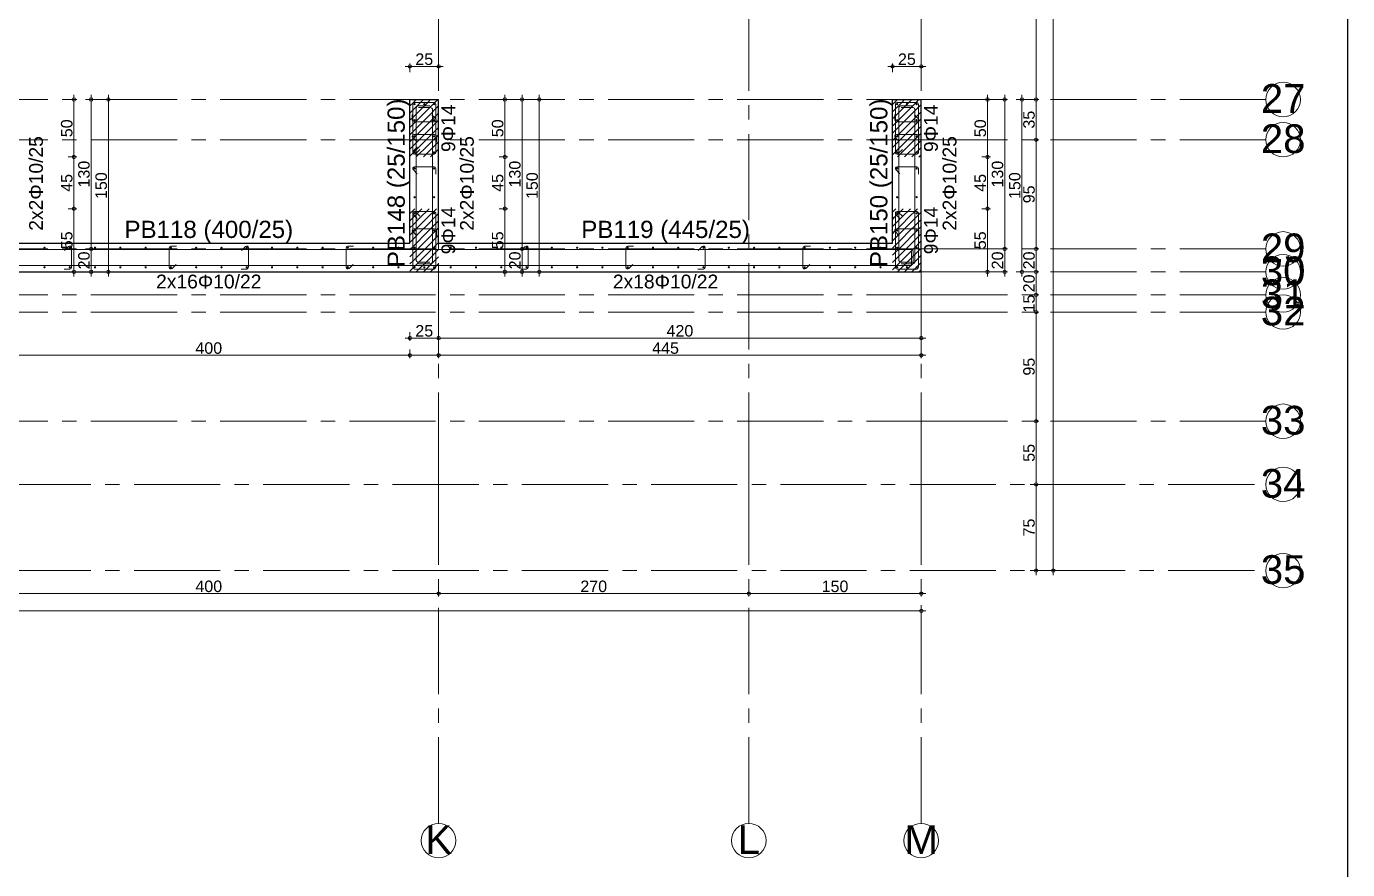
# Model space of a CAD drawing. Header units: millimetres. Extents: x 2232 to 85269, y -3593 to 5869.
# Drawn here: x 19097 to 20247, y 2965 to 3699 of the extents above; entities that cross this region are included whole.
import ezdxf

# ---------------------------------------------------------------- set-up
doc = ezdxf.new("R2010")
doc.units = ezdxf.units.MM
doc.linetypes.add('CENTER2', pattern=[112.5, 75, -12.5, 12.5, -12.5])
doc.linetypes.add('DASHDOT2', pattern=[12.7, 6.35, -3.175, 0, -3.175])
doc.layers.add('aks', color=251, linetype='DASHDOT2', lineweight=35)
for name, color, linetype in [('Donatı Yazısı', 7, 'Continuous'), ('Donatı Çizgisi', 7, 'Continuous'), ('Kolon', 7, 'Continuous'), ('Ölçülendirme', 7, 'Continuous')]:
    doc.layers.add(name, color=color, linetype=linetype)
doc.styles.add('arial_1_18', font='arial.ttf', dxfattribs={"height": 0.2})

# ---------------------------------------------------------------- blocks, each defined once
blk = doc.blocks.new('IDE912Entity7136')
at = {"layer": 'aks', "color": 250, "linetype": 'CENTER2', "lineweight": 5}
blk.add_lwpolyline([(144.4, 280), (4054.4, 280)], dxfattribs=at)
at = {"layer": 'aks', "color": 30, "linetype": 'Continuous', "lineweight": 5}
blk.add_circle((4069.4, 280), 15, dxfattribs=at)
at = {"layer": 'aks', "color": 1, "linetype": 'Continuous', "lineweight": 5, "style": 'arial_1_18'}
blk.add_text('35', height=25, dxfattribs=at).set_placement((4050, 268.4))
blk = doc.blocks.new('IDE912Entity7137')
at = {"layer": 'aks', "color": 250, "linetype": 'CENTER2', "lineweight": 5}
blk.add_lwpolyline([(144.4, 355), (4054.4, 355)], dxfattribs=at)
at = {"layer": 'aks', "color": 30, "linetype": 'Continuous', "lineweight": 5}
blk.add_circle((4069.4, 355), 15, dxfattribs=at)
at = {"layer": 'aks', "color": 1, "linetype": 'Continuous', "lineweight": 5, "style": 'arial_1_18'}
blk.add_text('34', height=25, dxfattribs=at).set_placement((4050, 343.4))
blk = doc.blocks.new('IDE912Entity7138')
at = {"layer": 'aks', "color": 250, "linetype": 'CENTER2', "lineweight": 5}
for points in [[(444.4, 410), (3754.4, 410)], [(3754.4, 410), (4054.4, 410)]]:
    blk.add_lwpolyline(points, dxfattribs=at)
at = {"layer": 'aks', "color": 30, "linetype": 'Continuous', "lineweight": 5}
blk.add_circle((4069.4, 410), 15, dxfattribs=at)
at = {"layer": 'aks', "color": 1, "linetype": 'Continuous', "lineweight": 5, "style": 'arial_1_18'}
blk.add_text('33', height=25, dxfattribs=at).set_placement((4050, 398.4))
blk = doc.blocks.new('IDE912Entity7139')
at = {"layer": 'aks', "color": 250, "linetype": 'CENTER2', "lineweight": 5}
for points in [[(444.4, 505), (3754.4, 505)], [(3754.4, 505), (4054.4, 505)]]:
    blk.add_lwpolyline(points, dxfattribs=at)
at = {"layer": 'aks', "color": 30, "linetype": 'Continuous', "lineweight": 5}
blk.add_circle((4069.4, 505), 15, dxfattribs=at)
at = {"layer": 'aks', "color": 1, "linetype": 'Continuous', "lineweight": 5, "style": 'arial_1_18'}
blk.add_text('32', height=25, dxfattribs=at).set_placement((4050, 493.4))
blk = doc.blocks.new('IDE912Entity7140')
at = {"layer": 'aks', "color": 250, "linetype": 'CENTER2', "lineweight": 5}
for points in [[(444.4, 655), (3754.4, 655)], [(3754.4, 655), (4054.4, 655)]]:
    blk.add_lwpolyline(points, dxfattribs=at)
at = {"layer": 'aks', "color": 30, "linetype": 'Continuous', "lineweight": 5}
blk.add_circle((4069.4, 655), 15, dxfattribs=at)
at = {"layer": 'aks', "color": 1, "linetype": 'Continuous', "lineweight": 5, "style": 'arial_1_18'}
blk.add_text('28', height=25, dxfattribs=at).set_placement((4050, 643.4))
blk = doc.blocks.new('IDE912Entity7141')
at = {"layer": 'aks', "color": 250, "linetype": 'CENTER2', "lineweight": 5}
for points in [[(444.4, 520), (3754.4, 520)], [(3754.4, 520), (4054.4, 520)]]:
    blk.add_lwpolyline(points, dxfattribs=at)
at = {"layer": 'aks', "color": 30, "linetype": 'Continuous', "lineweight": 5}
blk.add_circle((4069.4, 520), 15, dxfattribs=at)
at = {"layer": 'aks', "color": 1, "linetype": 'Continuous', "lineweight": 5, "style": 'arial_1_18'}
blk.add_text('31', height=25, dxfattribs=at).set_placement((4050, 508.4))
blk = doc.blocks.new('IDE912Entity7142')
at = {"layer": 'aks', "color": 250, "linetype": 'CENTER2', "lineweight": 5}
for points in [[(444.4, 560), (3754.4, 560)], [(3754.4, 560), (4054.4, 560)]]:
    blk.add_lwpolyline(points, dxfattribs=at)
at = {"layer": 'aks', "color": 30, "linetype": 'Continuous', "lineweight": 5}
blk.add_circle((4069.4, 560), 15, dxfattribs=at)
at = {"layer": 'aks', "color": 1, "linetype": 'Continuous', "lineweight": 5, "style": 'arial_1_18'}
blk.add_text('29', height=25, dxfattribs=at).set_placement((4050, 548.4))
blk = doc.blocks.new('IDE912Entity7143')
at = {"layer": 'aks', "color": 250, "linetype": 'CENTER2', "lineweight": 5}
for points in [[(444.4, 540), (3754.4, 540)], [(3754.4, 540), (4054.4, 540)]]:
    blk.add_lwpolyline(points, dxfattribs=at)
at = {"layer": 'aks', "color": 30, "linetype": 'Continuous', "lineweight": 5}
blk.add_circle((4069.4, 540), 15, dxfattribs=at)
at = {"layer": 'aks', "color": 1, "linetype": 'Continuous', "lineweight": 5, "style": 'arial_1_18'}
blk.add_text('30', height=25, dxfattribs=at).set_placement((4050, 528.4))
blk = doc.blocks.new('IDE912Entity7144')
at = {"layer": 'aks', "color": 250, "linetype": 'CENTER2', "lineweight": 5}
for points in [[(444.4, 690), (3754.4, 690)], [(3754.4, 690), (4054.4, 690)]]:
    blk.add_lwpolyline(points, dxfattribs=at)
at = {"layer": 'aks', "color": 30, "linetype": 'Continuous', "lineweight": 5}
blk.add_circle((4069.4, 690), 15, dxfattribs=at)
at = {"layer": 'aks', "color": 1, "linetype": 'Continuous', "lineweight": 5, "style": 'arial_1_18'}
blk.add_text('27', height=25, dxfattribs=at).set_placement((4050, 678.4))
blk = doc.blocks.new('IDE912Entity7164')
at = {"layer": 'aks', "color": 250, "linetype": 'CENTER2', "lineweight": 5}
for points in [[(3334.4, 360), (3334.4, 2530)], [(3334.4, 60), (3334.4, 360)]]:
    blk.add_lwpolyline(points, dxfattribs=at)
at = {"layer": 'aks', "color": 30, "linetype": 'Continuous', "lineweight": 5}
blk.add_circle((3334.4, 45), 15, dxfattribs=at)
at = {"layer": 'aks', "color": 1, "linetype": 'Continuous', "lineweight": 5, "style": 'arial_1_18'}
blk.add_text('K', height=25, dxfattribs=at).set_placement((3322.8, 33.4))
blk = doc.blocks.new('IDE912Entity7165')
at = {"layer": 'aks', "color": 250, "linetype": 'CENTER2', "lineweight": 5}
for points in [[(3754.4, 360), (3754.4, 2530)], [(3754.4, 60), (3754.4, 360)]]:
    blk.add_lwpolyline(points, dxfattribs=at)
at = {"layer": 'aks', "color": 30, "linetype": 'Continuous', "lineweight": 5}
blk.add_circle((3754.4, 45), 15, dxfattribs=at)
at = {"layer": 'aks', "color": 1, "linetype": 'Continuous', "lineweight": 5, "style": 'arial_1_18'}
blk.add_text('M', height=25, dxfattribs=at).set_placement((3739.9, 33.4))
blk = doc.blocks.new('IDE912Entity7166')
at = {"layer": 'aks', "color": 250, "linetype": 'CENTER2', "lineweight": 5}
for points in [[(3604.4, 360), (3604.4, 2530)], [(3604.4, 60), (3604.4, 360)]]:
    blk.add_lwpolyline(points, dxfattribs=at)
at = {"layer": 'aks', "color": 30, "linetype": 'Continuous', "lineweight": 5}
blk.add_circle((3604.4, 45), 15, dxfattribs=at)
at = {"layer": 'aks', "color": 1, "linetype": 'Continuous', "lineweight": 5, "style": 'arial_1_18'}
blk.add_text('L', height=25, dxfattribs=at).set_placement((3594.7, 33.4))
blk = doc.blocks.new('IDE912Entity7170')
at = {"layer": 'Ölçülendirme', "color": 5, "linetype": 'Continuous', "lineweight": 5}
for points in [[(3854.4, 276), (3854.4, 2614)], [(3869.4, 276), (3869.4, 2614)], [(3849.4, 690), (3856.9, 690)], [(3849.4, 655), (3856.9, 655)], [(3849.4, 560), (3856.9, 560)], [(3849.4, 540), (3856.9, 540)], [(3849.4, 520), (3856.9, 520)], [(3849.4, 505), (3856.9, 505)], [(3849.4, 410), (3856.9, 410)], [(3849.4, 355), (3856.9, 355)], [(3849.4, 280), (3856.9, 280)], [(3864.4, 280), (3871.9, 280)]]:
    blk.add_lwpolyline(points, dxfattribs=at)
for centre in [(3854.4, 690), (3854.4, 655), (3854.4, 560), (3854.4, 540), (3854.4, 520), (3854.4, 505), (3854.4, 410), (3854.4, 355), (3854.4, 280), (3869.4, 280)]:
    blk.add_circle(centre, 1.5, dxfattribs=at)
at = {"layer": 'Ölçülendirme', "color": 5, "linetype": 'Continuous', "lineweight": 5, "style": 'arial_1_18'}
for s, p in [('35', (3853.2, 664.7)), ('95', (3853.2, 599.7)), ('20', (3853.2, 542.2)), ('20', (3853.2, 522.2)), ('15', (3853.2, 504.7)), ('95', (3853.2, 449.7)), ('55', (3853.2, 374.7)), ('75', (3853.2, 309.7))]:
    blk.add_text(s, height=10, rotation=90, dxfattribs=at).set_placement(p)

msp = doc.modelspace()

# ---------------------------------------------------------------- hatches: boundary and pattern name
at = {"layer": 'Donatı Çizgisi', "linetype": 'Continuous', "lineweight": 5}
h = msp.add_hatch(color=5, dxfattribs=at)
edge = h.paths.add_edge_path(flags=0)
edge.add_arc((19434.7, 3631.7), 1, 0, 360)
h = msp.add_hatch(color=5, dxfattribs=at)
edge = h.paths.add_edge_path(flags=0)
edge.add_arc((19443.2, 3631.7), 1, 0, 360)
h = msp.add_hatch(color=5, dxfattribs=at)
edge = h.paths.add_edge_path(flags=0)
edge.add_arc((19451.7, 3631.7), 1, 0, 360)
h = msp.add_hatch(color=5, dxfattribs=at)
edge = h.paths.add_edge_path(flags=0)
edge.add_arc((19854.7, 3631.7), 1, 0, 360)
h = msp.add_hatch(color=5, dxfattribs=at)
edge = h.paths.add_edge_path(flags=0)
edge.add_arc((19863.2, 3631.7), 1, 0, 360)
h = msp.add_hatch(color=5, dxfattribs=at)
edge = h.paths.add_edge_path(flags=0)
edge.add_arc((19871.7, 3631.7), 1, 0, 360)
h = msp.add_hatch(color=5, dxfattribs=at)
edge = h.paths.add_edge_path(flags=0)
edge.add_arc((19434.7, 3617.7), 1, 0, 360)
h = msp.add_hatch(color=5, dxfattribs=at)
edge = h.paths.add_edge_path(flags=0)
edge.add_arc((19451.7, 3617.7), 1, 0, 360)
h = msp.add_hatch(color=5, dxfattribs=at)
edge = h.paths.add_edge_path(flags=0)
edge.add_arc((19854.7, 3617.7), 1, 0, 360)
h = msp.add_hatch(color=5, dxfattribs=at)
edge = h.paths.add_edge_path(flags=0)
edge.add_arc((19871.7, 3617.7), 1, 0, 360)
h = msp.add_hatch(color=5, dxfattribs=at)
edge = h.paths.add_edge_path(flags=0)
edge.add_arc((19434.7, 3603.7), 1, 0, 360)
h = msp.add_hatch(color=5, dxfattribs=at)
edge = h.paths.add_edge_path(flags=0)
edge.add_arc((19451.7, 3603.7), 1, 0, 360)
h = msp.add_hatch(color=5, dxfattribs=at)
edge = h.paths.add_edge_path(flags=0)
edge.add_arc((19854.7, 3603.7), 1, 0, 360)
h = msp.add_hatch(color=5, dxfattribs=at)
edge = h.paths.add_edge_path(flags=0)
edge.add_arc((19871.7, 3603.7), 1, 0, 360)
h = msp.add_hatch(color=5, dxfattribs=at)
edge = h.paths.add_edge_path(flags=0)
edge.add_arc((19434.7, 3589.7), 1, 0, 360)
h = msp.add_hatch(color=5, dxfattribs=at)
edge = h.paths.add_edge_path(flags=0)
edge.add_arc((19451.7, 3589.7), 1, 0, 360)
h = msp.add_hatch(color=5, dxfattribs=at)
edge = h.paths.add_edge_path(flags=0)
edge.add_arc((19854.7, 3589.7), 1, 0, 360)
h = msp.add_hatch(color=5, dxfattribs=at)
edge = h.paths.add_edge_path(flags=0)
edge.add_arc((19871.7, 3589.7), 1, 0, 360)
h = msp.add_hatch(color=5, dxfattribs=at)
edge = h.paths.add_edge_path(flags=0)
edge.add_arc((19434.7, 3575.7), 1, 0, 360)
h = msp.add_hatch(color=5, dxfattribs=at)
edge = h.paths.add_edge_path(flags=0)
edge.add_arc((19451.7, 3575.7), 1, 0, 360)
h = msp.add_hatch(color=5, dxfattribs=at)
edge = h.paths.add_edge_path(flags=0)
edge.add_arc((19854.7, 3575.7), 1, 0, 360)
h = msp.add_hatch(color=5, dxfattribs=at)
edge = h.paths.add_edge_path(flags=0)
edge.add_arc((19871.7, 3575.7), 1, 0, 360)
h = msp.add_hatch(color=5, dxfattribs=at)
edge = h.paths.add_edge_path(flags=0)
edge.add_arc((19434.7, 3550.7), 1, 0, 360)
h = msp.add_hatch(color=5, dxfattribs=at)
edge = h.paths.add_edge_path(flags=0)
edge.add_arc((19451.7, 3550.7), 1, 0, 360)
h = msp.add_hatch(color=5, dxfattribs=at)
edge = h.paths.add_edge_path(flags=0)
edge.add_arc((19854.7, 3550.7), 1, 0, 360)
h = msp.add_hatch(color=5, dxfattribs=at)
edge = h.paths.add_edge_path(flags=0)
edge.add_arc((19871.7, 3550.7), 1, 0, 360)
h = msp.add_hatch(color=5, dxfattribs=at)
edge = h.paths.add_edge_path(flags=0)
edge.add_arc((19434.7, 3536.7), 1, 0, 360)
h = msp.add_hatch(color=5, dxfattribs=at)
edge = h.paths.add_edge_path(flags=0)
edge.add_arc((19451.7, 3536.7), 1, 0, 360)
h = msp.add_hatch(color=5, dxfattribs=at)
edge = h.paths.add_edge_path(flags=0)
edge.add_arc((19854.7, 3536.7), 1, 0, 360)
h = msp.add_hatch(color=5, dxfattribs=at)
edge = h.paths.add_edge_path(flags=0)
edge.add_arc((19871.7, 3536.7), 1, 0, 360)
h = msp.add_hatch(color=5, dxfattribs=at)
edge = h.paths.add_edge_path(flags=0)
edge.add_arc((19434.7, 3521.7), 1, 0, 360)
h = msp.add_hatch(color=5, dxfattribs=at)
edge = h.paths.add_edge_path(flags=0)
edge.add_arc((19451.7, 3521.7), 1, 0, 360)
h = msp.add_hatch(color=5, dxfattribs=at)
edge = h.paths.add_edge_path(flags=0)
edge.add_arc((19854.7, 3521.7), 1, 0, 360)
h = msp.add_hatch(color=5, dxfattribs=at)
edge = h.paths.add_edge_path(flags=0)
edge.add_arc((19871.7, 3521.7), 1, 0, 360)
h = msp.add_hatch(color=5, dxfattribs=at)
edge = h.paths.add_edge_path(flags=0)
edge.add_arc((19112.7, 3506.7), 1, 0, 360)
h = msp.add_hatch(color=5, dxfattribs=at)
edge = h.paths.add_edge_path(flags=0)
edge.add_arc((19134.7, 3506.7), 1, 0, 360)
h = msp.add_hatch(color=5, dxfattribs=at)
edge = h.paths.add_edge_path(flags=0)
edge.add_arc((19156.7, 3506.7), 1, 0, 360)
h = msp.add_hatch(color=5, dxfattribs=at)
edge = h.paths.add_edge_path(flags=0)
edge.add_arc((19178.7, 3506.7), 1, 0, 360)
h = msp.add_hatch(color=5, dxfattribs=at)
edge = h.paths.add_edge_path(flags=0)
edge.add_arc((19200.7, 3506.7), 1, 0, 360)
h = msp.add_hatch(color=5, dxfattribs=at)
edge = h.paths.add_edge_path(flags=0)
edge.add_arc((19222.7, 3506.7), 1, 0, 360)
h = msp.add_hatch(color=5, dxfattribs=at)
edge = h.paths.add_edge_path(flags=0)
edge.add_arc((19244.7, 3506.7), 1, 0, 360)
h = msp.add_hatch(color=5, dxfattribs=at)
edge = h.paths.add_edge_path(flags=0)
edge.add_arc((19266.7, 3506.7), 1, 0, 360)
h = msp.add_hatch(color=5, dxfattribs=at)
edge = h.paths.add_edge_path(flags=0)
edge.add_arc((19288.7, 3506.7), 1, 0, 360)
h = msp.add_hatch(color=5, dxfattribs=at)
edge = h.paths.add_edge_path(flags=0)
edge.add_arc((19310.7, 3506.7), 1, 0, 360)
h = msp.add_hatch(color=5, dxfattribs=at)
edge = h.paths.add_edge_path(flags=0)
edge.add_arc((19332.7, 3506.7), 1, 0, 360)
h = msp.add_hatch(color=5, dxfattribs=at)
edge = h.paths.add_edge_path(flags=0)
edge.add_arc((19354.7, 3506.7), 1, 0, 360)
h = msp.add_hatch(color=5, dxfattribs=at)
edge = h.paths.add_edge_path(flags=0)
edge.add_arc((19376.7, 3506.7), 1, 0, 360)
h = msp.add_hatch(color=5, dxfattribs=at)
edge = h.paths.add_edge_path(flags=0)
edge.add_arc((19398.7, 3506.7), 1, 0, 360)
h = msp.add_hatch(color=5, dxfattribs=at)
edge = h.paths.add_edge_path(flags=0)
edge.add_arc((19420.7, 3506.7), 1, 0, 360)
h = msp.add_hatch(color=5, dxfattribs=at)
edge = h.paths.add_edge_path(flags=0)
edge.add_arc((19434.7, 3506.7), 1, 0, 360)
h = msp.add_hatch(color=5, dxfattribs=at)
edge = h.paths.add_edge_path(flags=0)
edge.add_arc((19451.7, 3506.7), 1, 0, 360)
h = msp.add_hatch(color=5, dxfattribs=at)
edge = h.paths.add_edge_path(flags=0)
edge.add_arc((19466.2, 3506.7), 1, 0, 360)
h = msp.add_hatch(color=5, dxfattribs=at)
edge = h.paths.add_edge_path(flags=0)
edge.add_arc((19488.2, 3506.7), 1, 0, 360)
h = msp.add_hatch(color=5, dxfattribs=at)
edge = h.paths.add_edge_path(flags=0)
edge.add_arc((19510.2, 3506.7), 1, 0, 360)
h = msp.add_hatch(color=5, dxfattribs=at)
edge = h.paths.add_edge_path(flags=0)
edge.add_arc((19532.2, 3506.7), 1, 0, 360)
h = msp.add_hatch(color=5, dxfattribs=at)
edge = h.paths.add_edge_path(flags=0)
edge.add_arc((19554.2, 3506.7), 1, 0, 360)
h = msp.add_hatch(color=5, dxfattribs=at)
edge = h.paths.add_edge_path(flags=0)
edge.add_arc((19576.2, 3506.7), 1, 0, 360)
h = msp.add_hatch(color=5, dxfattribs=at)
edge = h.paths.add_edge_path(flags=0)
edge.add_arc((19598.2, 3506.7), 1, 0, 360)
h = msp.add_hatch(color=5, dxfattribs=at)
edge = h.paths.add_edge_path(flags=0)
edge.add_arc((19620.2, 3506.7), 1, 0, 360)
h = msp.add_hatch(color=5, dxfattribs=at)
edge = h.paths.add_edge_path(flags=0)
edge.add_arc((19642.2, 3506.7), 1, 0, 360)
h = msp.add_hatch(color=5, dxfattribs=at)
edge = h.paths.add_edge_path(flags=0)
edge.add_arc((19664.2, 3506.7), 1, 0, 360)
h = msp.add_hatch(color=5, dxfattribs=at)
edge = h.paths.add_edge_path(flags=0)
edge.add_arc((19686.2, 3506.7), 1, 0, 360)
h = msp.add_hatch(color=5, dxfattribs=at)
edge = h.paths.add_edge_path(flags=0)
edge.add_arc((19708.2, 3506.7), 1, 0, 360)
h = msp.add_hatch(color=5, dxfattribs=at)
edge = h.paths.add_edge_path(flags=0)
edge.add_arc((19730.2, 3506.7), 1, 0, 360)
h = msp.add_hatch(color=5, dxfattribs=at)
edge = h.paths.add_edge_path(flags=0)
edge.add_arc((19752.2, 3506.7), 1, 0, 360)
h = msp.add_hatch(color=5, dxfattribs=at)
edge = h.paths.add_edge_path(flags=0)
edge.add_arc((19774.2, 3506.7), 1, 0, 360)
h = msp.add_hatch(color=5, dxfattribs=at)
edge = h.paths.add_edge_path(flags=0)
edge.add_arc((19796.2, 3506.7), 1, 0, 360)
h = msp.add_hatch(color=5, dxfattribs=at)
edge = h.paths.add_edge_path(flags=0)
edge.add_arc((19818.2, 3506.7), 1, 0, 360)
h = msp.add_hatch(color=5, dxfattribs=at)
edge = h.paths.add_edge_path(flags=0)
edge.add_arc((19840.2, 3506.7), 1, 0, 360)
h = msp.add_hatch(color=5, dxfattribs=at)
edge = h.paths.add_edge_path(flags=0)
edge.add_arc((19854.7, 3506.7), 1, 0, 360)
h = msp.add_hatch(color=5, dxfattribs=at)
edge = h.paths.add_edge_path(flags=0)
edge.add_arc((19871.7, 3506.7), 1, 0, 360)
h = msp.add_hatch(color=5, dxfattribs=at)
edge = h.paths.add_edge_path(flags=0)
edge.add_arc((19112.7, 3489.7), 1, 0, 360)
h = msp.add_hatch(color=5, dxfattribs=at)
edge = h.paths.add_edge_path(flags=0)
edge.add_arc((19134.7, 3489.7), 1, 0, 360)
h = msp.add_hatch(color=5, dxfattribs=at)
edge = h.paths.add_edge_path(flags=0)
edge.add_arc((19156.7, 3489.7), 1, 0, 360)
h = msp.add_hatch(color=5, dxfattribs=at)
edge = h.paths.add_edge_path(flags=0)
edge.add_arc((19178.7, 3489.7), 1, 0, 360)
h = msp.add_hatch(color=5, dxfattribs=at)
edge = h.paths.add_edge_path(flags=0)
edge.add_arc((19200.7, 3489.7), 1, 0, 360)
h = msp.add_hatch(color=5, dxfattribs=at)
edge = h.paths.add_edge_path(flags=0)
edge.add_arc((19222.7, 3489.7), 1, 0, 360)
h = msp.add_hatch(color=5, dxfattribs=at)
edge = h.paths.add_edge_path(flags=0)
edge.add_arc((19244.7, 3489.7), 1, 0, 360)
h = msp.add_hatch(color=5, dxfattribs=at)
edge = h.paths.add_edge_path(flags=0)
edge.add_arc((19266.7, 3489.7), 1, 0, 360)
h = msp.add_hatch(color=5, dxfattribs=at)
edge = h.paths.add_edge_path(flags=0)
edge.add_arc((19288.7, 3489.7), 1, 0, 360)
h = msp.add_hatch(color=5, dxfattribs=at)
edge = h.paths.add_edge_path(flags=0)
edge.add_arc((19310.7, 3489.7), 1, 0, 360)
h = msp.add_hatch(color=5, dxfattribs=at)
edge = h.paths.add_edge_path(flags=0)
edge.add_arc((19332.7, 3489.7), 1, 0, 360)
h = msp.add_hatch(color=5, dxfattribs=at)
edge = h.paths.add_edge_path(flags=0)
edge.add_arc((19354.7, 3489.7), 1, 0, 360)
h = msp.add_hatch(color=5, dxfattribs=at)
edge = h.paths.add_edge_path(flags=0)
edge.add_arc((19376.7, 3489.7), 1, 0, 360)
h = msp.add_hatch(color=5, dxfattribs=at)
edge = h.paths.add_edge_path(flags=0)
edge.add_arc((19398.7, 3489.7), 1, 0, 360)
h = msp.add_hatch(color=5, dxfattribs=at)
edge = h.paths.add_edge_path(flags=0)
edge.add_arc((19420.7, 3489.7), 1, 0, 360)
h = msp.add_hatch(color=5, dxfattribs=at)
edge = h.paths.add_edge_path(flags=0)
edge.add_arc((19434.7, 3489.7), 1, 0, 360)
h = msp.add_hatch(color=5, dxfattribs=at)
edge = h.paths.add_edge_path(flags=0)
edge.add_arc((19443.2, 3489.7), 1, 0, 360)
h = msp.add_hatch(color=5, dxfattribs=at)
edge = h.paths.add_edge_path(flags=0)
edge.add_arc((19451.7, 3489.7), 1, 0, 360)
h = msp.add_hatch(color=5, dxfattribs=at)
edge = h.paths.add_edge_path(flags=0)
edge.add_arc((19466.2, 3489.7), 1, 0, 360)
h = msp.add_hatch(color=5, dxfattribs=at)
edge = h.paths.add_edge_path(flags=0)
edge.add_arc((19488.2, 3489.7), 1, 0, 360)
h = msp.add_hatch(color=5, dxfattribs=at)
edge = h.paths.add_edge_path(flags=0)
edge.add_arc((19510.2, 3489.7), 1, 0, 360)
h = msp.add_hatch(color=5, dxfattribs=at)
edge = h.paths.add_edge_path(flags=0)
edge.add_arc((19532.2, 3489.7), 1, 0, 360)
h = msp.add_hatch(color=5, dxfattribs=at)
edge = h.paths.add_edge_path(flags=0)
edge.add_arc((19554.2, 3489.7), 1, 0, 360)
h = msp.add_hatch(color=5, dxfattribs=at)
edge = h.paths.add_edge_path(flags=0)
edge.add_arc((19576.2, 3489.7), 1, 0, 360)
h = msp.add_hatch(color=5, dxfattribs=at)
edge = h.paths.add_edge_path(flags=0)
edge.add_arc((19598.2, 3489.7), 1, 0, 360)
h = msp.add_hatch(color=5, dxfattribs=at)
edge = h.paths.add_edge_path(flags=0)
edge.add_arc((19620.2, 3489.7), 1, 0, 360)
h = msp.add_hatch(color=5, dxfattribs=at)
edge = h.paths.add_edge_path(flags=0)
edge.add_arc((19642.2, 3489.7), 1, 0, 360)
h = msp.add_hatch(color=5, dxfattribs=at)
edge = h.paths.add_edge_path(flags=0)
edge.add_arc((19664.2, 3489.7), 1, 0, 360)
h = msp.add_hatch(color=5, dxfattribs=at)
edge = h.paths.add_edge_path(flags=0)
edge.add_arc((19686.2, 3489.7), 1, 0, 360)
h = msp.add_hatch(color=5, dxfattribs=at)
edge = h.paths.add_edge_path(flags=0)
edge.add_arc((19708.2, 3489.7), 1, 0, 360)
h = msp.add_hatch(color=5, dxfattribs=at)
edge = h.paths.add_edge_path(flags=0)
edge.add_arc((19730.2, 3489.7), 1, 0, 360)
h = msp.add_hatch(color=5, dxfattribs=at)
edge = h.paths.add_edge_path(flags=0)
edge.add_arc((19752.2, 3489.7), 1, 0, 360)
h = msp.add_hatch(color=5, dxfattribs=at)
edge = h.paths.add_edge_path(flags=0)
edge.add_arc((19774.2, 3489.7), 1, 0, 360)
h = msp.add_hatch(color=5, dxfattribs=at)
edge = h.paths.add_edge_path(flags=0)
edge.add_arc((19796.2, 3489.7), 1, 0, 360)
h = msp.add_hatch(color=5, dxfattribs=at)
edge = h.paths.add_edge_path(flags=0)
edge.add_arc((19818.2, 3489.7), 1, 0, 360)
h = msp.add_hatch(color=5, dxfattribs=at)
edge = h.paths.add_edge_path(flags=0)
edge.add_arc((19840.2, 3489.7), 1, 0, 360)
h = msp.add_hatch(color=5, dxfattribs=at)
edge = h.paths.add_edge_path(flags=0)
edge.add_arc((19854.7, 3489.7), 1, 0, 360)
h = msp.add_hatch(color=5, dxfattribs=at)
edge = h.paths.add_edge_path(flags=0)
edge.add_arc((19863.2, 3489.7), 1, 0, 360)
h = msp.add_hatch(color=5, dxfattribs=at)
edge = h.paths.add_edge_path(flags=0)
edge.add_arc((19871.7, 3489.7), 1, 0, 360)

# ---------------------------------------------------------------- linework, layer by layer
msp.add_line((20246.7, 5868.7), (20246.7, 1368.7))
at = {"layer": 'Donatı Çizgisi', "color": 5, "linetype": 'Continuous', "lineweight": 5}
for points in [[(19434.7, 3633.2), (19451.7, 3633.2)], [(19854.7, 3633.2), (19871.7, 3633.2)], [(19433.2, 3589.7), (19433.2, 3631.7)], [(19453.2, 3631.7), (19453.2, 3589.7)], [(19853.2, 3589.7), (19853.2, 3631.7)], [(19873.2, 3631.7), (19873.2, 3589.7)], [(19433.6, 3590.8), (19437.1, 3594.3)], [(19451.7, 3588.2), (19434.7, 3588.2)], [(19439.3, 3592.2), (19435.7, 3588.7)], [(19853.6, 3590.8), (19857.1, 3594.3)], [(19871.7, 3588.2), (19854.7, 3588.2)], [(19859.3, 3592.2), (19855.7, 3588.7)], [(19433.2, 3536.7), (19433.2, 3489.7)], [(19433.6, 3535.7), (19437.1, 3532.1)], [(19451.7, 3538.2), (19434.7, 3538.2)], [(19439.3, 3534.2), (19435.7, 3537.8)], [(19453.2, 3489.7), (19453.2, 3536.7)], [(19853.2, 3536.7), (19853.2, 3489.7)], [(19853.6, 3535.7), (19857.1, 3532.1)], [(19871.7, 3538.2), (19854.7, 3538.2)], [(19859.3, 3534.2), (19855.7, 3537.8)], [(19873.2, 3489.7), (19873.2, 3536.7)], [(19434.7, 3488.2), (19451.7, 3488.2)], [(19854.7, 3488.2), (19871.7, 3488.2)]]:
    msp.add_lwpolyline(points, dxfattribs=at)
at = {"layer": 'Donatı Çizgisi', "color": 1, "linetype": 'Continuous', "lineweight": 5}
for points in [[(19432.7, 3617.7), (19432.7, 3622.7)], [(19436.2, 3495.7), (19436.2, 3628.7)], [(19437.7, 3630.2), (19448.1, 3630.2)], [(19448.7, 3628.7), (19438.3, 3628.7)], [(19449.7, 3622.3), (19453.2, 3618.8)], [(19450.2, 3494.2), (19450.2, 3627.2)], [(19852.7, 3617.7), (19852.7, 3622.7)], [(19856.2, 3495.7), (19856.2, 3628.7)], [(19857.7, 3630.2), (19868.1, 3630.2)], [(19868.7, 3628.7), (19858.3, 3628.7)], [(19869.7, 3622.3), (19873.2, 3618.8)], [(19870.2, 3494.2), (19870.2, 3627.2)], [(19452.2, 3616.2), (19434.2, 3616.2)], [(19872.2, 3616.2), (19854.2, 3616.2)], [(19436.6, 3599.1), (19433.1, 3602.7)], [(19434.2, 3605.2), (19452.2, 3605.2)], [(19453.7, 3603.7), (19453.7, 3598.7)], [(19856.6, 3599.1), (19853.1, 3602.7)], [(19854.2, 3605.2), (19872.2, 3605.2)], [(19873.7, 3603.7), (19873.7, 3598.7)], [(19434.7, 3577.2), (19451.7, 3577.2)], [(19453.2, 3575.7), (19453.2, 3570.7)], [(19854.7, 3577.2), (19871.7, 3577.2)], [(19873.2, 3575.7), (19873.2, 3570.7)], [(19437.1, 3571.1), (19433.6, 3574.7)], [(19857.1, 3571.1), (19853.6, 3574.7)], [(19436.6, 3517.1), (19433.1, 3520.7)], [(19434.2, 3523.2), (19452.2, 3523.2)], [(19453.7, 3521.7), (19453.7, 3516.7)], [(19856.6, 3517.1), (19853.1, 3520.7)], [(19854.2, 3523.2), (19872.2, 3523.2)], [(19873.7, 3521.7), (19873.7, 3516.7)], [(19130.1, 3504.2), (19133.6, 3507.8)], [(19136.2, 3506.7), (19136.2, 3489.7)], [(19221.2, 3489.7), (19221.2, 3506.7)], [(19222.7, 3508.2), (19227.7, 3508.2)], [(19284.1, 3504.2), (19287.6, 3507.8)], [(19290.2, 3506.7), (19290.2, 3489.7)], [(19375.2, 3489.7), (19375.2, 3506.7)], [(19376.7, 3508.2), (19381.7, 3508.2)], [(19527.6, 3504.2), (19531.1, 3507.8)], [(19533.7, 3506.7), (19533.7, 3489.7)], [(19618.7, 3489.7), (19618.7, 3506.7)], [(19620.2, 3508.2), (19625.2, 3508.2)], [(19681.6, 3504.2), (19685.1, 3507.8)], [(19687.7, 3506.7), (19687.7, 3489.7)], [(19772.7, 3489.7), (19772.7, 3506.7)], [(19774.2, 3508.2), (19779.2, 3508.2)], [(18060.7, 3505.2), (19241.2, 3505.2)], [(19109.2, 3505.2), (19867.2, 3505.2)], [(19867.2, 3492.7), (19867.2, 3503.1)], [(19868.7, 3503.7), (19868.7, 3493.3)], [(18685.2, 3491.2), (19865.7, 3491.2)], [(19134.7, 3488.2), (19129.7, 3488.2)], [(19227.3, 3492.2), (19223.7, 3488.7)], [(19288.7, 3488.2), (19283.7, 3488.2)], [(19381.3, 3492.2), (19377.7, 3488.7)], [(19448.1, 3494.2), (19437.7, 3494.2)], [(19438.3, 3492.7), (19448.7, 3492.7)], [(19532.2, 3488.2), (19527.2, 3488.2)], [(19624.8, 3492.2), (19621.2, 3488.7)], [(19686.2, 3488.2), (19681.2, 3488.2)], [(19778.8, 3492.2), (19775.2, 3488.7)], [(19868.1, 3494.2), (19857.7, 3494.2)], [(19858.3, 3492.7), (19868.7, 3492.7)]]:
    msp.add_lwpolyline(points, dxfattribs=at)
at = {"layer": 'Donatı Çizgisi', "color": 5, "linetype": 'Continuous', "lineweight": 5}
for centre, start, end in [((19434.7, 3631.7), 90, 180), ((19451.7, 3631.7), 0, 90), ((19854.7, 3631.7), 90, 180), ((19871.7, 3631.7), 0, 90), ((19434.7, 3589.7), 135, 270), ((19434.7, 3589.7), 180, 315), ((19451.7, 3589.7), 270, 0), ((19854.7, 3589.7), 135, 270), ((19854.7, 3589.7), 180, 315), ((19871.7, 3589.7), 270, 0), ((19434.7, 3536.7), 45, 180), ((19434.7, 3536.7), 90, 225), ((19451.7, 3536.7), 0, 90), ((19854.7, 3536.7), 45, 180), ((19854.7, 3536.7), 90, 225), ((19871.7, 3536.7), 0, 90), ((19434.7, 3489.7), 180, 270), ((19451.7, 3489.7), 270, 0), ((19854.7, 3489.7), 180, 270), ((19871.7, 3489.7), 270, 0)]:
    msp.add_arc(centre, 1.5, start, end, dxfattribs=at)
at = {"layer": 'Donatı Çizgisi', "color": 1, "linetype": 'Continuous', "lineweight": 5}
for centre, start, end in [((19437.7, 3628.7), 90, 180), ((19448.7, 3627.2), 0, 90), ((19857.7, 3628.7), 90, 180), ((19868.7, 3627.2), 0, 90), ((19434.2, 3617.7), 180, 270), ((19452.2, 3617.7), 270, 45), ((19854.2, 3617.7), 180, 270), ((19872.2, 3617.7), 270, 45), ((19434.2, 3603.7), 90, 225), ((19452.2, 3603.7), 0, 90), ((19854.2, 3603.7), 90, 225), ((19872.2, 3603.7), 0, 90), ((19434.7, 3575.7), 90, 225), ((19451.7, 3575.7), 0, 90), ((19854.7, 3575.7), 90, 225), ((19871.7, 3575.7), 0, 90), ((19434.2, 3521.7), 90, 225), ((19452.2, 3521.7), 0, 90), ((19854.2, 3521.7), 90, 225), ((19872.2, 3521.7), 0, 90), ((19134.7, 3506.7), 0, 135), ((19222.7, 3506.7), 90, 180), ((19288.7, 3506.7), 0, 135), ((19376.7, 3506.7), 90, 180), ((19532.2, 3506.7), 0, 135), ((19620.2, 3506.7), 90, 180), ((19686.2, 3506.7), 0, 135), ((19774.2, 3506.7), 90, 180), ((19437.7, 3495.7), 180, 270), ((19857.7, 3495.7), 180, 270), ((19867.2, 3503.7), 0, 90), ((19134.7, 3489.7), 270, 0), ((19222.7, 3489.7), 180, 315), ((19288.7, 3489.7), 270, 0), ((19376.7, 3489.7), 180, 315), ((19448.7, 3494.2), 270, 0), ((19532.2, 3489.7), 270, 0), ((19620.2, 3489.7), 180, 315), ((19686.2, 3489.7), 270, 0), ((19774.2, 3489.7), 180, 315), ((19865.7, 3492.7), 270, 0), ((19868.7, 3494.2), 270, 0)]:
    msp.add_arc(centre, 1.5, start, end, dxfattribs=at)
at = {"layer": 'Kolon', "color": 33, "linetype": 'Continuous', "lineweight": -3}
for points in [[(19430.7, 3510.7), (19430.7, 3635.7)], [(19430.7, 3635.7), (19455.7, 3635.7)], [(19455.7, 3510.7), (19455.7, 3635.7)], [(19850.7, 3510.7), (19850.7, 3635.7)], [(19850.7, 3635.7), (19875.7, 3635.7)], [(19875.7, 3510.7), (19875.7, 3635.7)], [(19080.7, 3510.7), (19430.7, 3510.7)], [(19455.7, 3510.7), (19850.7, 3510.7)], [(19875.7, 3485.7), (19875.7, 3510.7)], [(19080.7, 3485.7), (19430.7, 3485.7)], [(19430.7, 3485.7), (19455.7, 3485.7)], [(19430.7, 3485.7), (19455.7, 3485.7)], [(19455.7, 3485.7), (19850.7, 3485.7)], [(19850.7, 3485.7), (19875.7, 3485.7)]]:
    msp.add_lwpolyline(points, dxfattribs=at)
at = {"layer": 'Kolon', "color": 251, "linetype": 'Continuous', "lineweight": -3}
for points in [[(19430.7, 3630.1), (19433.7, 3633.2)], [(19433.7, 3633.2), (19436.2, 3635.7)], [(19433.7, 3620.7), (19446.2, 3633.2)], [(19433.7, 3627), (19440, 3633.2)], [(19440, 3633.2), (19442.5, 3635.7)], [(19446.2, 3633.2), (19448.7, 3635.7)], [(19446.2, 3627), (19452.5, 3633.2)], [(19452.5, 3633.2), (19455, 3635.7)], [(19850.7, 3625.1), (19858.7, 3633.2)], [(19850.7, 3631.4), (19852.5, 3633.2)], [(19852.5, 3633.2), (19855, 3635.7)], [(19858.7, 3633.2), (19861.2, 3635.7)], [(19858.7, 3620.7), (19871.2, 3633.2)], [(19858.7, 3627), (19865, 3633.2)], [(19865, 3633.2), (19867.5, 3635.7)], [(19871.2, 3633.2), (19873.7, 3635.7)], [(19430.7, 3623.9), (19433.7, 3627)], [(19440, 3620.7), (19446.2, 3627)], [(19446.2, 3620.7), (19455.7, 3630.1)], [(19452.5, 3620.7), (19455.7, 3623.9)], [(19852.5, 3620.7), (19858.7, 3627)], [(19865, 3620.7), (19871.2, 3627)], [(19871.2, 3627), (19875.7, 3631.4)], [(19871.2, 3620.7), (19875.7, 3625.1)], [(19430.7, 3617.6), (19433.7, 3620.7)], [(19430.7, 3611.4), (19433.7, 3614.5)], [(19433.7, 3608.2), (19446.2, 3620.7)], [(19433.7, 3614.5), (19440, 3620.7)], [(19440, 3608.2), (19446.2, 3614.5)], [(19446.2, 3614.5), (19452.5, 3620.7)], [(19446.2, 3608.2), (19455.7, 3617.6)], [(19452.5, 3608.2), (19455.7, 3611.4)], [(19850.7, 3612.6), (19858.7, 3620.7)], [(19850.7, 3618.9), (19852.5, 3620.7)], [(19852.5, 3608.2), (19858.7, 3614.5)], [(19858.7, 3608.2), (19871.2, 3620.7)], [(19858.7, 3614.5), (19865, 3620.7)], [(19865, 3608.2), (19871.2, 3614.5)], [(19871.2, 3614.5), (19875.7, 3618.9)], [(19871.2, 3608.2), (19875.7, 3612.6)], [(19430.7, 3605.1), (19433.7, 3608.2)], [(19430.7, 3598.9), (19433.7, 3602)], [(19433.7, 3595.7), (19446.2, 3608.2)], [(19433.7, 3602), (19440, 3608.2)], [(19440, 3595.7), (19446.2, 3602)], [(19446.2, 3602), (19452.5, 3608.2)], [(19446.2, 3595.7), (19455.7, 3605.1)], [(19452.5, 3595.7), (19455.7, 3598.9)], [(19850.7, 3600.1), (19858.7, 3608.2)], [(19850.7, 3606.4), (19852.5, 3608.2)], [(19852.5, 3595.7), (19858.7, 3602)], [(19858.7, 3595.7), (19871.2, 3608.2)], [(19858.7, 3602), (19865, 3608.2)], [(19865, 3595.7), (19871.2, 3602)], [(19871.2, 3602), (19875.7, 3606.4)], [(19871.2, 3595.7), (19875.7, 3600.1)], [(19430.7, 3592.6), (19433.7, 3595.7)], [(19430.7, 3586.4), (19433.7, 3589.5)], [(19433.7, 3589.5), (19440, 3595.7)], [(19436.2, 3585.7), (19446.2, 3595.7)], [(19442.5, 3585.7), (19446.2, 3589.5)], [(19446.2, 3589.5), (19452.5, 3595.7)], [(19448.7, 3585.7), (19455.7, 3592.6)], [(19850.7, 3587.6), (19858.7, 3595.7)], [(19850.7, 3593.9), (19852.5, 3595.7)], [(19855, 3585.7), (19858.7, 3589.5)], [(19858.7, 3589.5), (19865, 3595.7)], [(19861.2, 3585.7), (19871.2, 3595.7)], [(19867.5, 3585.7), (19871.2, 3589.5)], [(19871.2, 3589.5), (19875.7, 3593.9)], [(19873.7, 3585.7), (19875.7, 3587.6)], [(19455, 3585.7), (19455.7, 3586.4)], [(19430.7, 3536.4), (19433.7, 3539.5)], [(19430.7, 3530.1), (19433.7, 3533.2)], [(19433.7, 3533.2), (19441.2, 3540.7)], [(19433.7, 3539.5), (19435, 3540.7)], [(19433.7, 3520.7), (19446.2, 3533.2)], [(19433.7, 3527), (19440, 3533.2)], [(19440, 3533.2), (19446.2, 3539.5)], [(19446.2, 3533.2), (19453.7, 3540.7)], [(19446.2, 3539.5), (19447.5, 3540.7)], [(19446.2, 3527), (19452.5, 3533.2)], [(19446.2, 3520.7), (19455.7, 3530.1)], [(19452.5, 3533.2), (19455.7, 3536.4)], [(19850.7, 3537.6), (19853.7, 3540.7)], [(19850.7, 3525.1), (19858.7, 3533.2)], [(19850.7, 3531.4), (19852.5, 3533.2)], [(19852.5, 3533.2), (19858.7, 3539.5)], [(19858.7, 3533.2), (19866.2, 3540.7)], [(19858.7, 3539.5), (19860, 3540.7)], [(19858.7, 3520.7), (19871.2, 3533.2)], [(19858.7, 3527), (19865, 3533.2)], [(19865, 3533.2), (19871.2, 3539.5)], [(19871.2, 3539.5), (19872.5, 3540.7)], [(19871.2, 3533.2), (19875.7, 3537.6)], [(19871.2, 3527), (19875.7, 3531.4)], [(19430.7, 3523.9), (19433.7, 3527)], [(19430.7, 3517.6), (19433.7, 3520.7)], [(19433.7, 3508.2), (19446.2, 3520.7)], [(19433.7, 3514.5), (19440, 3520.7)], [(19440, 3520.7), (19446.2, 3527)], [(19446.2, 3514.5), (19452.5, 3520.7)], [(19452.5, 3520.7), (19455.7, 3523.9)], [(19850.7, 3512.6), (19858.7, 3520.7)], [(19850.7, 3518.9), (19852.5, 3520.7)], [(19852.5, 3520.7), (19858.7, 3527)], [(19858.7, 3508.2), (19871.2, 3520.7)], [(19858.7, 3514.5), (19865, 3520.7)], [(19865, 3520.7), (19871.2, 3527)], [(19871.2, 3520.7), (19875.7, 3525.1)], [(19871.2, 3514.5), (19875.7, 3518.9)], [(19430.7, 3511.4), (19433.7, 3514.5)], [(19430.7, 3505.1), (19433.7, 3508.2)], [(19433.7, 3495.7), (19446.2, 3508.2)], [(19433.7, 3502), (19440, 3508.2)], [(19440, 3508.2), (19446.2, 3514.5)], [(19446.2, 3508.2), (19455.7, 3517.6)], [(19446.2, 3502), (19452.5, 3508.2)], [(19452.5, 3508.2), (19455.7, 3511.4)], [(19850.7, 3500.1), (19858.7, 3508.2)], [(19850.7, 3506.4), (19852.5, 3508.2)], [(19852.5, 3508.2), (19858.7, 3514.5)], [(19858.7, 3495.7), (19871.2, 3508.2)], [(19858.7, 3502), (19865, 3508.2)], [(19865, 3508.2), (19871.2, 3514.5)], [(19871.2, 3508.2), (19875.7, 3512.6)], [(19430.7, 3498.9), (19433.7, 3502)], [(19430.7, 3492.6), (19433.7, 3495.7)], [(19433.7, 3489.5), (19440, 3495.7)], [(19436.2, 3485.7), (19446.2, 3495.7)], [(19440, 3495.7), (19446.2, 3502)], [(19446.2, 3495.7), (19455.7, 3505.1)], [(19446.2, 3489.5), (19452.5, 3495.7)], [(19452.5, 3495.7), (19455.7, 3498.9)], [(19850.7, 3487.6), (19858.7, 3495.7)], [(19850.7, 3493.9), (19852.5, 3495.7)], [(19852.5, 3495.7), (19858.7, 3502)], [(19858.7, 3489.5), (19865, 3495.7)], [(19861.2, 3485.7), (19871.2, 3495.7)], [(19865, 3495.7), (19871.2, 3502)], [(19871.2, 3502), (19875.7, 3506.4)], [(19871.2, 3495.7), (19875.7, 3500.1)], [(19430.7, 3486.4), (19433.7, 3489.5)], [(19442.5, 3485.7), (19446.2, 3489.5)], [(19448.7, 3485.7), (19455.7, 3492.6)], [(19455, 3485.7), (19455.7, 3486.4)], [(19855, 3485.7), (19858.7, 3489.5)], [(19867.5, 3485.7), (19871.2, 3489.5)], [(19871.2, 3489.5), (19875.7, 3493.9)], [(19873.7, 3485.7), (19875.7, 3487.6)]]:
    msp.add_lwpolyline(points, dxfattribs=at)
at = {"layer": 'Ölçülendirme', "color": 5, "linetype": 'Continuous', "lineweight": 5}
for points in [[(19459.7, 3664.5), (19426.7, 3664.5)], [(19430.7, 3659.5), (19430.7, 3667)], [(19455.7, 3659.5), (19455.7, 3667)], [(19879.7, 3664.5), (19846.7, 3664.5)], [(19850.7, 3659.5), (19850.7, 3667)], [(19875.7, 3659.5), (19875.7, 3667)], [(19133.3, 3635.7), (19140.8, 3635.7)], [(19138.3, 3481.7), (19138.3, 3639.7)], [(19148.3, 3635.7), (19155.8, 3635.7)], [(19153.3, 3481.7), (19153.3, 3639.7)], [(19163.3, 3635.7), (19170.8, 3635.7)], [(19168.3, 3481.7), (19168.3, 3639.7)], [(19508.3, 3635.7), (19515.8, 3635.7)], [(19513.3, 3481.7), (19513.3, 3639.7)], [(19523.3, 3635.7), (19530.8, 3635.7)], [(19528.3, 3481.7), (19528.3, 3639.7)], [(19538.3, 3635.7), (19545.8, 3635.7)], [(19543.3, 3481.7), (19543.3, 3639.7)], [(19928.3, 3635.7), (19935.8, 3635.7)], [(19933.3, 3481.7), (19933.3, 3639.7)], [(19943.3, 3635.7), (19950.8, 3635.7)], [(19948.3, 3481.7), (19948.3, 3639.7)], [(19958.3, 3635.7), (19965.8, 3635.7)], [(19963.3, 3481.7), (19963.3, 3639.7)], [(19133.3, 3585.7), (19140.8, 3585.7)], [(19508.3, 3585.7), (19515.8, 3585.7)], [(19928.3, 3585.7), (19935.8, 3585.7)], [(19133.3, 3540.7), (19140.8, 3540.7)], [(19508.3, 3540.7), (19515.8, 3540.7)], [(19928.3, 3540.7), (19935.8, 3540.7)], [(19148.3, 3505.7), (19155.8, 3505.7)], [(19523.3, 3505.7), (19530.8, 3505.7)], [(19943.3, 3505.7), (19950.8, 3505.7)], [(19133.3, 3485.7), (19140.8, 3485.7)], [(19148.3, 3485.7), (19155.8, 3485.7)], [(19163.3, 3485.7), (19170.8, 3485.7)], [(19508.3, 3485.7), (19515.8, 3485.7)], [(19523.3, 3485.7), (19530.8, 3485.7)], [(19538.3, 3485.7), (19545.8, 3485.7)], [(19928.3, 3485.7), (19935.8, 3485.7)], [(19943.3, 3485.7), (19950.8, 3485.7)], [(19958.3, 3485.7), (19965.8, 3485.7)], [(19426.7, 3428.1), (19879.7, 3428.1)], [(19430.7, 3433.1), (19430.7, 3425.6)], [(19455.7, 3433.1), (19455.7, 3425.6)], [(19875.7, 3433.1), (19875.7, 3425.6)], [(19430.7, 3418.1), (19430.7, 3410.6)], [(19455.7, 3418.1), (19455.7, 3410.6)], [(19875.7, 3418.1), (19875.7, 3410.6)], [(19051.7, 3413.1), (19459.7, 3413.1)], [(19426.7, 3413.1), (19879.7, 3413.1)], [(19455.7, 3210.7), (19455.7, 3203.2)], [(19725.7, 3210.7), (19725.7, 3203.2)], [(19875.7, 3210.7), (19875.7, 3203.2)], [(16611.7, 3205.7), (19879.7, 3205.7)], [(16611.7, 3190.7), (19879.7, 3190.7)], [(19875.7, 3195.7), (19875.7, 3188.2)]]:
    msp.add_lwpolyline(points, dxfattribs=at)
for centre in [(19430.7, 3664.5), (19455.7, 3664.5), (19850.7, 3664.5), (19875.7, 3664.5), (19138.3, 3635.7), (19153.3, 3635.7), (19168.3, 3635.7), (19513.3, 3635.7), (19528.3, 3635.7), (19543.3, 3635.7), (19933.3, 3635.7), (19948.3, 3635.7), (19963.3, 3635.7), (19138.3, 3585.7), (19513.3, 3585.7), (19933.3, 3585.7), (19138.3, 3540.7), (19513.3, 3540.7), (19933.3, 3540.7), (19153.3, 3505.7), (19528.3, 3505.7), (19948.3, 3505.7), (19138.3, 3485.7), (19153.3, 3485.7), (19168.3, 3485.7), (19513.3, 3485.7), (19528.3, 3485.7), (19543.3, 3485.7), (19933.3, 3485.7), (19948.3, 3485.7), (19963.3, 3485.7), (19430.7, 3428.1), (19455.7, 3428.1), (19875.7, 3428.1), (19430.7, 3413.1), (19455.7, 3413.1), (19875.7, 3413.1), (19455.7, 3205.7), (19725.7, 3205.7), (19875.7, 3205.7), (19875.7, 3190.7)]:
    msp.add_circle(centre, 1.5, dxfattribs=at)

# ---------------------------------------------------------------- block references
at = {"layer": 'aks'}
for name in ['IDE912Entity7164', 'IDE912Entity7166', 'IDE912Entity7165', 'IDE912Entity7144', 'IDE912Entity7140', 'IDE912Entity7142', 'IDE912Entity7143', 'IDE912Entity7141', 'IDE912Entity7139', 'IDE912Entity7138', 'IDE912Entity7137', 'IDE912Entity7136']:
    msp.add_blockref(name, (16121.2, 2945.7), dxfattribs=at)
at = {"layer": 'Ölçülendirme'}
msp.add_blockref('IDE912Entity7170', (16121.2, 2945.7), dxfattribs=at)

# ---------------------------------------------------------------- texts
at = {"layer": 'Donatı Yazısı', "color": 1, "linetype": 'Continuous', "lineweight": 5, "style": 'arial_1_18'}
for s, p in [('9Φ14', (19470.1, 3590)), ('9Φ14', (19890.1, 3590)), ('2x2Φ10/25', (19111.3, 3521.5)), ('2x2Φ10/25', (19486.3, 3521.5)), ('2x2Φ10/25', (19906.3, 3521.5)), ('9Φ14', (19470.1, 3501)), ('9Φ14', (19890.1, 3501))]:
    msp.add_text(s, height=12, rotation=90, dxfattribs=at).set_placement(p)
for s, p in [('2x16Φ10/22', (19209.8, 3471.3)), ('2x18Φ10/22', (19607.3, 3471.3))]:
    msp.add_text(s, height=12, dxfattribs=at).set_placement(p)
at = {"layer": 'Kolon', "color": 1, "linetype": 'Continuous', "lineweight": 5, "style": 'arial_1_18'}
for s, p in [('PB148 (25/150)', (19426.2, 3489.8)), ('PB150 (25/150)', (19846.2, 3489.8))]:
    msp.add_text(s, height=15, rotation=90, dxfattribs=at).set_placement(p)
for s, p in [('PB118 (400/25)', (19182.3, 3515.2)), ('PB119 (445/25)', (19579.8, 3515.2))]:
    msp.add_text(s, height=15, dxfattribs=at).set_placement(p)
at = {"layer": 'Ölçülendirme', "color": 5, "linetype": 'Continuous', "lineweight": 5, "style": 'arial_1_18'}
for s, p in [('25', (19435.4, 3665.8)), ('25', (19855.4, 3665.8)), ('25', (19435.4, 3429.4)), ('420', (19654, 3429.4)), ('400', (19244, 3414.4)), ('445', (19641.5, 3414.4)), ('400', (19244, 3207)), ('270', (19579, 3207)), ('150', (19789, 3207))]:
    msp.add_text(s, height=10, dxfattribs=at).set_placement(p)
for s, p in [('50', (19137, 3602.9)), ('50', (19512, 3602.9)), ('50', (19932, 3602.9)), ('130', (19152, 3559.1)), ('130', (19527, 3559.1)), ('130', (19947, 3559.1)), ('45', (19137, 3555.4)), ('150', (19167, 3549.1)), ('45', (19512, 3555.4)), ('150', (19542, 3549.1)), ('45', (19932, 3555.4)), ('150', (19962, 3549.1)), ('55', (19137, 3505.4)), ('55', (19512, 3505.4)), ('55', (19932, 3505.4)), ('20', (19152, 3487.9)), ('20', (19527, 3487.9)), ('20', (19947, 3487.9))]:
    msp.add_text(s, height=10, rotation=90, dxfattribs=at).set_placement(p)

doc.saveas('drawing.dxf')
